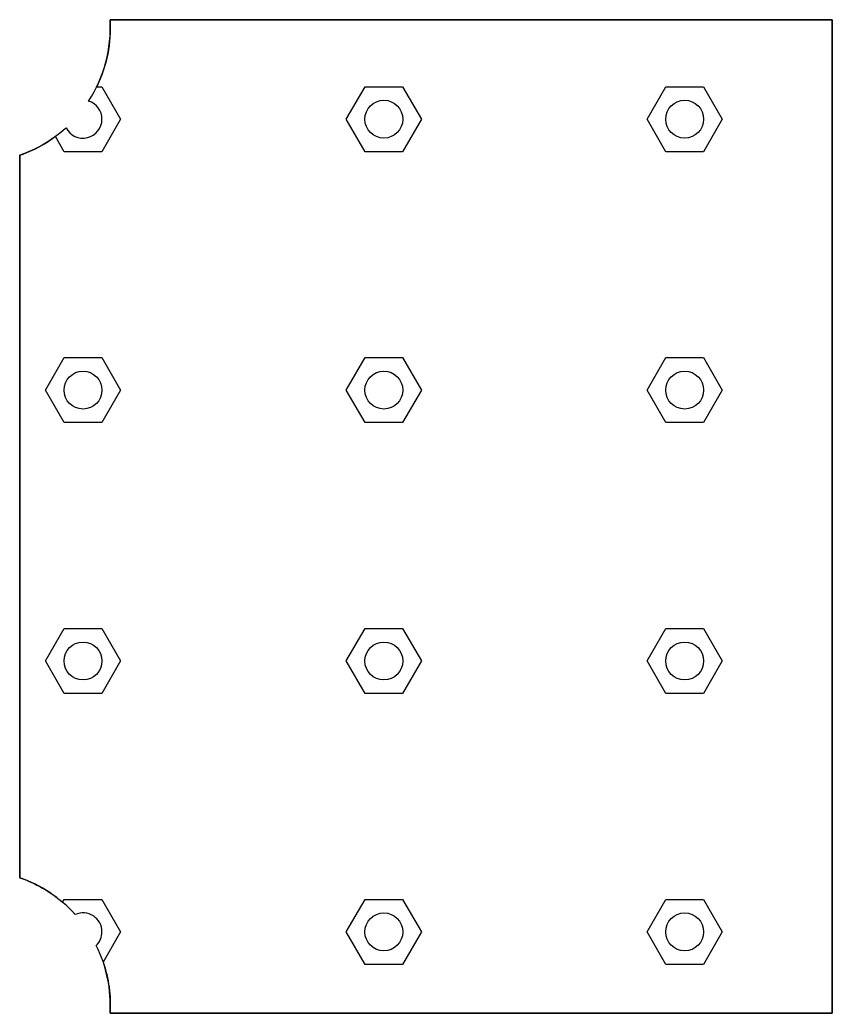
# Model space of a CAD drawing. Extents: x -15 to 75, y -4 to 106.
import ezdxf

# ---------------------------------------------------------------- set-up
doc = ezdxf.new("R2010")
doc.units = 0
doc.layers.get('0').update_dxf_attribs({"linetype": 'continuous'})

# ---------------------------------------------------------------- blocks, each defined once
blk = doc.blocks.new('FUSION001')
at = {"color": 0}
for points in [[(-15, 91, 0.100445), (-9.88, 94.06, 0.791051), (-5.9, 95, 0.328856), (-7.38, 97.01, 0.158972), (-5, 106), (75, 106), (75, -4), (-5, -4, 0.129717), (-6.53, 3.5, 0.201634), (-5.9, 5, 0.543389), (-8.86, 6.92, 0.124853), (-15, 11)], [(-3.84, 5), (-5.77, 1.66, -0.096139), (-5, -4), (75, -4), (75, 106), (-5, 106, -0.127838), (-6.48, 98.6), (-5.92, 98.6), (-3.84, 95), (-5.92, 91.4), (-10.08, 91.4), (-11.06, 93.09, -0.074835), (-15, 91), (-15, 11, -0.091804), (-10.26, 8.28), (-10.08, 8.6), (-5.92, 8.6)]]:
    blk.add_lwpolyline(points, format="xyb", close=True, dxfattribs=at)
for points in [[(27.41, 91.4), (23.25, 91.4), (21.17, 95), (23.25, 98.6), (27.41, 98.6), (29.49, 95)], [(62.82, 95), (60.74, 91.4), (56.58, 91.4), (54.5, 95), (56.58, 98.6), (60.74, 98.6)], [(-12.16, 65), (-10.08, 68.6), (-5.92, 68.6), (-3.84, 65), (-5.92, 61.4), (-10.08, 61.4)], [(23.25, 61.4), (21.17, 65), (23.25, 68.6), (27.41, 68.6), (29.49, 65), (27.41, 61.4)], [(54.5, 65), (56.58, 68.6), (60.74, 68.6), (62.82, 65), (60.74, 61.4), (56.58, 61.4)], [(-12.16, 35), (-10.08, 38.6), (-5.92, 38.6), (-3.84, 35), (-5.92, 31.4), (-10.08, 31.4)], [(23.25, 31.4), (21.17, 35), (23.25, 38.6), (27.41, 38.6), (29.49, 35), (27.41, 31.4)], [(56.58, 31.4), (54.5, 35), (56.58, 38.6), (60.74, 38.6), (62.82, 35), (60.74, 31.4)], [(27.41, 1.4), (23.25, 1.4), (21.17, 5), (23.25, 8.6), (27.41, 8.6), (29.49, 5)], [(60.74, 8.6), (62.82, 5), (60.74, 1.4), (56.58, 1.4), (54.5, 5), (56.58, 8.6)]]:
    blk.add_lwpolyline(points, close=True, dxfattribs=at)
for centre in [(25.33, 95, 5), (58.66, 95, 5), (-8, 65, 5), (25.33, 65, 5), (58.66, 65, 5), (-8, 35, 5), (25.33, 35, 5), (58.66, 35, 5), (25.33, 5, 5), (58.66, 5, 5)]:
    blk.add_circle(centre, 2.1, dxfattribs=at)

msp = doc.modelspace()

# ---------------------------------------------------------------- block references
msp.add_blockref('FUSION001', (0, 0))

doc.saveas('drawing.dxf')
